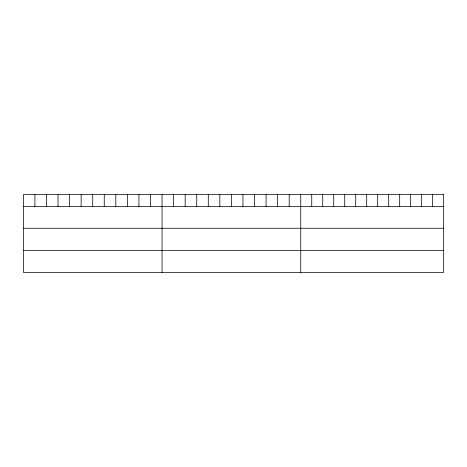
<?xml version="1.0" encoding="UTF-8"?>
<svg xmlns="http://www.w3.org/2000/svg" width="467" height="467" viewBox="0 0 467 467"><rect width="100%" height="100%" fill="white"/><g stroke="black" fill="none" stroke-linecap="round" stroke-linejoin="round"><path stroke-width="0.7" d="M23.35 206.519L443.65 206.519M23.35 228.246L443.65 228.246M23.35 250.633L443.65 250.633M432.658 194.64L432.658 206.519M421.666 194.64L421.666 206.519M410.674 194.64L410.674 206.519M399.682 194.64L399.682 206.519M388.69 194.64L388.69 206.519M377.698 194.64L377.698 206.519M366.7 194.64L366.7 206.519M355.708 194.64L355.708 206.519M344.716 194.64L344.716 206.519M333.724 194.64L333.724 206.519M322.732 194.64L322.732 206.519M311.74 194.64L311.74 206.519M300.748 194.64L300.748 272.36M289.19 194.64L289.19 206.519M277.632 194.64L277.632 206.519M266.073 194.64L266.073 206.519M254.515 194.64L254.515 206.519M242.957 194.64L242.957 206.519M231.398 194.64L231.398 206.519M219.84 194.64L219.84 206.519M208.282 194.64L208.282 206.519M196.724 194.64L196.724 206.519M185.165 194.64L185.165 206.519M173.607 194.64L173.607 206.519M162.049 194.64L162.049 272.36M150.491 194.64L150.491 206.519M138.933 194.64L138.933 206.519M127.374 194.64L127.374 206.519M115.816 194.64L115.816 206.519M104.258 194.64L104.258 206.519M92.7 194.64L92.7 206.519M81.141 194.64L81.141 206.519M69.583 194.64L69.583 206.519M58.025 194.64L58.025 206.519M46.466 194.64L46.466 206.519M34.908 194.64L34.908 206.519M443.65 194.64L23.35 194.64L23.35 272.36L443.65 272.36L443.65 194.64"/></g></svg>
